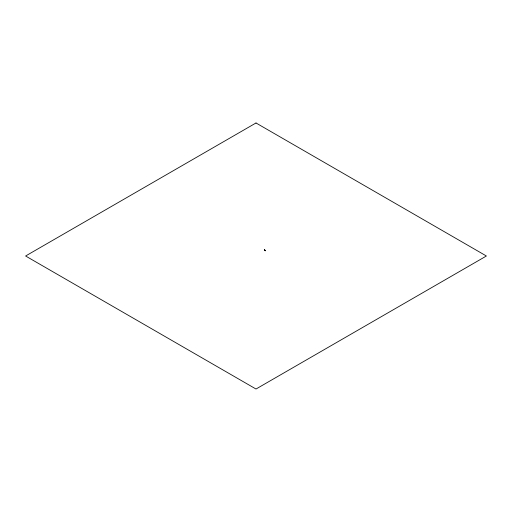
<?xml version="1.0" encoding="UTF-8"?>
<svg xmlns="http://www.w3.org/2000/svg" width="512" height="512" viewBox="0 0 512 512"><rect width="100%" height="100%" fill="white"/><g stroke="black" fill="none" stroke-linecap="round" stroke-linejoin="round"><path stroke-width="0.77" d="M264.781 250.182L264.666 250.362M264.781 250.426L264.518 249.786L264.666 250.566M265.171 250.63L265.171 250.624A0.723 0.416 0 0 0 264.986 250.56A0.723 0.416 0 0 0 265.114 250.682M265.28 250.458L265.28 250.701M264.678 250.291L264.442 249.754L264.774 250.502M265.158 250.355L264.909 250.048L265.171 250.835M256 122.976L25.6 256L256 389.024L486.4 256L256 122.976"/></g></svg>
